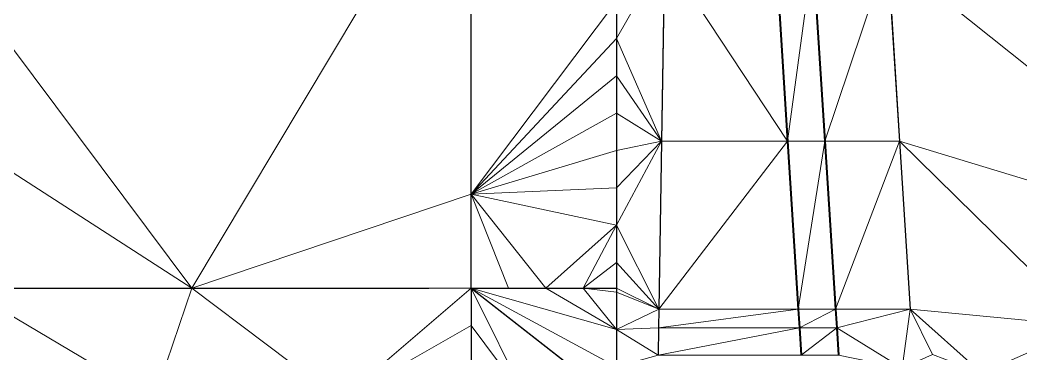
# Model space of a CAD drawing. Header units: metres. Extents: x 246428 to 246884, y 7418966 to 7419490.
# Drawn here: x 246748.03 to 246774.83, y 7419331.46 to 7419340.41 of the extents above; entities that cross this region are included whole.
import ezdxf

# ---------------------------------------------------------------- set-up
doc = ezdxf.new("R2010")
doc.units = ezdxf.units.M
doc.linetypes.add('blank name', pattern=[0])
doc.linetypes.add('HIDDEN', pattern=[9.525, 6.35, -3.175])
doc.layers.add('_12D_UNMAPPED', color=7, linetype='Continuous')
for name, color, linetype, lineweight in [('BATTER', 250, 'HIDDEN', 25), ('DRAINAGE_SWALE', 7, 'CHANNEL_DASHDOT_X4', 40), ('GRADELINES', 250, 'HIDDEN', 25)]:
    doc.layers.add(name, color=color, linetype=linetype, lineweight=lineweight)
doc.styles.get("Standard").update_dxf_attribs({"font": 'romans.shx', "width": 0.65})
doc.linetypes.add('CHANNEL_DASHDOT_X4', pattern='A,6,-1,1,-1,0.004,[">",Standard,S=4,R=0,X=0,Y=-1.7144],0.004,1,-1,6,-1,1,-1', length=20.008)

msp = doc.modelspace()

# ---------------------------------------------------------------- linework, layer by layer
at = {"layer": '_12D_UNMAPPED', "color": 3, "linetype": 'blank name', "lineweight": 0}
for points in [[(246781.209, 7419334.245, 35.421), (246771.28, 7419342.162, 35.352), (246778.851, 7419349.123, 35.783)], [(246752.637, 7419333.224, 35.67), (246746.557, 7419341.364, 35.67), (246760.122, 7419345.739, 35.67)], [(246760.122, 7419335.739, 35.67), (246752.637, 7419333.224, 35.67), (246760.122, 7419345.739, 35.67)], [(246764.017, 7419340.909, 35.592), (246760.122, 7419335.739, 35.67), (246760.122, 7419345.739, 35.67)], [(246764.017, 7419340.909, 35.592), (246765.3, 7419342.162, 35.577), (246764.017, 7419339.909, 35.592)], [(246765.3, 7419342.162, 35.577), (246765.22, 7419337.162, 35.578), (246764.017, 7419339.909, 35.592)], [(246765.3, 7419342.162, 35.577), (246768.599, 7419337.162, 34.733), (246765.22, 7419337.162, 35.578)], [(246765.3, 7419342.162, 35.577), (246768.28, 7419342.162, 34.832), (246768.599, 7419337.162, 34.733)], [(246768.599, 7419337.162, 34.733), (246768.28, 7419342.162, 34.832), (246769.28, 7419342.162, 34.852)], [(246768.599, 7419337.162, 34.733), (246769.28, 7419342.162, 34.852), (246769.599, 7419337.162, 34.753)], [(246769.599, 7419337.162, 34.753), (246769.28, 7419342.162, 34.852), (246771.28, 7419342.162, 35.352)], [(246769.599, 7419337.162, 34.753), (246771.28, 7419342.162, 35.352), (246771.599, 7419337.162, 35.253)], [(246771.28, 7419342.162, 35.352), (246781.209, 7419334.245, 35.421), (246771.599, 7419337.162, 35.253)], [(246752.637, 7419333.224, 35.67), (246746.557, 7419337.144, 35.67), (246746.557, 7419341.364, 35.67)], [(246760.122, 7419335.739, 35.67), (246764.017, 7419340.909, 35.592), (246764.017, 7419339.909, 35.592)], [(246760.122, 7419335.739, 35.67), (246764.017, 7419339.909, 35.592), (246764.017, 7419338.909, 35.592)], [(246764.017, 7419339.909, 35.592), (246765.22, 7419337.162, 35.578), (246764.017, 7419338.909, 35.592)], [(246760.122, 7419335.739, 35.67), (246764.017, 7419338.909, 35.592), (246764.017, 7419337.909, 35.592)], [(246764.017, 7419338.909, 35.592), (246765.22, 7419337.162, 35.578), (246764.017, 7419337.909, 35.592)], [(246760.122, 7419335.739, 35.67), (246764.017, 7419337.909, 35.592), (246764.017, 7419336.909, 35.592)], [(246764.017, 7419337.909, 35.592), (246765.22, 7419337.162, 35.578), (246764.017, 7419336.909, 35.592)], [(246746.557, 7419337.144, 35.67), (246752.637, 7419333.224, 35.67), (246746.557, 7419333.224, 35.67)], [(246764.017, 7419336.909, 35.592), (246765.22, 7419337.162, 35.578), (246764.017, 7419335.909, 35.592)], [(246764.017, 7419335.909, 35.592), (246765.22, 7419337.162, 35.578), (246764.017, 7419334.909, 35.592)], [(246765.22, 7419337.162, 35.578), (246765.148, 7419332.662, 35.579), (246764.017, 7419334.909, 35.592)], [(246765.148, 7419332.662, 35.579), (246768.599, 7419337.162, 34.733), (246768.885, 7419332.662, 34.645)], [(246765.148, 7419332.662, 35.579), (246765.22, 7419337.162, 35.578), (246768.599, 7419337.162, 34.733)], [(246768.885, 7419332.662, 34.645), (246768.599, 7419337.162, 34.733), (246769.599, 7419337.162, 34.753)], [(246768.885, 7419332.662, 34.645), (246769.599, 7419337.162, 34.753), (246769.885, 7419332.662, 34.665)], [(246769.885, 7419332.662, 34.665), (246769.599, 7419337.162, 34.753), (246771.599, 7419337.162, 35.253)], [(246769.885, 7419332.662, 34.665), (246771.599, 7419337.162, 35.253), (246771.885, 7419332.662, 35.165)], [(246771.599, 7419337.162, 35.253), (246776.643, 7419332.207, 35.374), (246771.885, 7419332.662, 35.165)], [(246781.209, 7419334.245, 35.421), (246776.643, 7419332.207, 35.374), (246771.599, 7419337.162, 35.253)], [(246760.122, 7419335.739, 35.67), (246764.017, 7419336.909, 35.592), (246764.017, 7419335.909, 35.592)], [(246760.122, 7419335.739, 35.67), (246764.017, 7419335.909, 35.592), (246764.017, 7419334.909, 35.592)], [(246760.122, 7419333.224, 35.67), (246752.637, 7419333.224, 35.67), (246760.122, 7419335.739, 35.67)], [(246760.122, 7419333.224, 35.67), (246760.122, 7419335.739, 35.67), (246761.122, 7419333.224, 35.65)], [(246761.122, 7419333.224, 35.65), (246760.122, 7419335.739, 35.67), (246762.122, 7419333.224, 35.63)], [(246762.122, 7419333.224, 35.63), (246760.122, 7419335.739, 35.67), (246764.017, 7419334.909, 35.592)], [(246763.122, 7419333.224, 35.61), (246762.122, 7419333.224, 35.63), (246764.017, 7419334.909, 35.592)], [(246763.122, 7419333.224, 35.61), (246764.017, 7419334.909, 35.592), (246764.017, 7419333.909, 35.592)], [(246764.017, 7419334.909, 35.592), (246765.148, 7419332.662, 35.579), (246764.017, 7419333.909, 35.592)], [(246764.017, 7419333.224, 35.592), (246763.122, 7419333.224, 35.61), (246764.017, 7419333.909, 35.592)], [(246765.148, 7419332.662, 35.579), (246764.017, 7419333.224, 35.592), (246764.017, 7419333.909, 35.592)], [(246751.617, 7419330.224, 35.64), (246746.617, 7419330.224, 35.64), (246746.557, 7419333.224, 35.67)], [(246746.557, 7419333.224, 35.67), (246752.637, 7419333.224, 35.67), (246746.557, 7419333.224, 35.67)], [(246752.637, 7419333.224, 35.67), (246751.617, 7419330.224, 35.64), (246746.557, 7419333.224, 35.67)], [(246751.617, 7419330.224, 35.64), (246752.637, 7419333.224, 35.67), (246756.617, 7419330.224, 35.64)], [(246756.617, 7419330.224, 35.64), (246752.637, 7419333.224, 35.67), (246760.122, 7419333.224, 35.67)], [(246756.617, 7419330.224, 35.64), (246760.122, 7419333.224, 35.67), (246760.122, 7419332.224, 35.66)], [(246760.122, 7419333.224, 35.67), (246760.122, 7419333.224, 35.67), (246760.122, 7419332.224, 35.66)], [(246761.617, 7419330.224, 35.64), (246760.122, 7419332.224, 35.66), (246760.122, 7419333.224, 35.67)], [(246764.017, 7419332.119, 35.61), (246760.122, 7419333.224, 35.67), (246762.122, 7419333.224, 35.63)], [(246762.122, 7419333.224, 35.63), (246760.122, 7419333.224, 35.67), (246761.122, 7419333.224, 35.65)], [(246760.122, 7419333.224, 35.67), (246760.122, 7419333.224, 35.67), (246761.122, 7419333.224, 35.65)], [(246764.017, 7419331.119, 35.626), (246760.122, 7419333.224, 35.67), (246764.017, 7419332.119, 35.61)], [(246763.965, 7419330.224, 35.64), (246761.617, 7419330.224, 35.64), (246760.122, 7419333.224, 35.67)], [(246763.965, 7419330.224, 35.64), (246760.122, 7419333.224, 35.67), (246764.017, 7419331.119, 35.626)], [(246762.122, 7419333.224, 35.63), (246763.122, 7419333.224, 35.61), (246764.017, 7419332.119, 35.61)], [(246763.122, 7419333.224, 35.61), (246764.017, 7419333.119, 35.594), (246764.017, 7419332.119, 35.61)], [(246763.122, 7419333.224, 35.61), (246764.017, 7419333.224, 35.592), (246764.017, 7419333.119, 35.594)], [(246764.017, 7419333.224, 35.592), (246765.148, 7419332.662, 35.579), (246764.017, 7419333.119, 35.594)], [(246764.017, 7419333.119, 35.594), (246765.148, 7419332.662, 35.579), (246764.017, 7419332.119, 35.61)], [(246765.148, 7419332.662, 35.579), (246765.148, 7419332.662, 35.579), (246764.017, 7419333.119, 35.594)], [(246765.148, 7419332.662, 35.579), (246765.14, 7419332.162, 35.579), (246764.017, 7419332.119, 35.61)], [(246765.14, 7419332.162, 35.579), (246765.148, 7419332.662, 35.579), (246768.885, 7419332.662, 34.645)], [(246765.14, 7419332.162, 35.579), (246768.885, 7419332.662, 34.645), (246768.917, 7419332.162, 34.635)], [(246765.148, 7419332.662, 35.579), (246765.148, 7419332.662, 35.579), (246768.885, 7419332.662, 34.645)], [(246765.148, 7419332.662, 35.579), (246768.885, 7419332.662, 34.645), (246768.885, 7419332.662, 34.645)], [(246768.917, 7419332.162, 34.635), (246768.885, 7419332.662, 34.645), (246769.885, 7419332.662, 34.665)], [(246768.885, 7419332.662, 34.645), (246769.885, 7419332.662, 34.665), (246769.885, 7419332.662, 34.665)], [(246768.885, 7419332.662, 34.645), (246768.885, 7419332.662, 34.645), (246769.885, 7419332.662, 34.665)], [(246768.917, 7419332.162, 34.635), (246769.885, 7419332.662, 34.665), (246769.917, 7419332.162, 34.655)], [(246769.917, 7419332.162, 34.655), (246769.885, 7419332.662, 34.665), (246771.885, 7419332.662, 35.165)], [(246769.885, 7419332.662, 34.665), (246769.885, 7419332.662, 34.665), (246771.885, 7419332.662, 35.165)], [(246771.669, 7419331.083, 35.316), (246769.917, 7419332.162, 34.655), (246771.885, 7419332.662, 35.165)], [(246772.486, 7419331.448, 35.325), (246771.669, 7419331.083, 35.316), (246771.885, 7419332.662, 35.165)], [(246772.486, 7419331.448, 35.325), (246772.486, 7419331.448, 35.325), (246771.885, 7419332.662, 35.165)], [(246776.643, 7419332.207, 35.374), (246773.807, 7419330.942, 35.344), (246771.885, 7419332.662, 35.165)], [(246773.807, 7419330.942, 35.344), (246772.486, 7419331.448, 35.325), (246771.885, 7419332.662, 35.165)], [(246756.617, 7419330.224, 35.64), (246760.122, 7419332.224, 35.66), (246760.122, 7419331.224, 35.65)], [(246760.122, 7419332.224, 35.66), (246761.617, 7419330.224, 35.64), (246760.122, 7419331.224, 35.65)], [(246765.14, 7419332.162, 35.579), (246765.128, 7419331.425, 35.579), (246764.017, 7419332.119, 35.61)], [(246764.017, 7419332.119, 35.61), (246765.128, 7419331.425, 35.579), (246764.017, 7419331.119, 35.626)], [(246765.128, 7419331.425, 35.579), (246765.14, 7419332.162, 35.579), (246768.917, 7419332.162, 34.635)], [(246765.128, 7419331.425, 35.579), (246768.917, 7419332.162, 34.635), (246768.964, 7419331.425, 34.62)], [(246768.964, 7419331.425, 34.62), (246768.917, 7419332.162, 34.635), (246769.917, 7419332.162, 34.655)], [(246768.964, 7419331.425, 34.62), (246769.917, 7419332.162, 34.655), (246769.964, 7419331.425, 34.64)], [(246769.917, 7419332.162, 34.655), (246771.669, 7419331.083, 35.316), (246769.964, 7419331.425, 34.64)], [(246777.865, 7419329.468, 35.404), (246773.807, 7419330.942, 35.344), (246776.643, 7419332.207, 35.374)], [(246776.643, 7419332.207, 35.374), (246773.807, 7419330.942, 35.344), (246773.807, 7419330.942, 35.344)]]:
    msp.add_3dface(points, dxfattribs=at)
at = {"layer": 'BATTER'}
for points in [[(246765.459, 7419348.855, 35.576), (246765.389, 7419347.144, 35.576), (246765.363, 7419346.029, 35.577), (246765.3, 7419342.162, 35.577), (246765.22, 7419337.162, 35.578), (246765.148, 7419332.662, 35.579), (246765.148, 7419332.662, 35.579), (246765.14, 7419332.162, 35.579), (246765.128, 7419331.425, 35.579)], [(246770.909, 7419348.659, 35.483), (246770.974, 7419347.065, 35.45), (246771.034, 7419346.029, 35.429), (246771.28, 7419342.162, 35.352), (246771.599, 7419337.162, 35.253), (246771.885, 7419332.662, 35.165)]]:
    msp.add_polyline3d(points, dxfattribs=at)
at = {"layer": 'DRAINAGE_SWALE'}
for points in [[(246767.911, 7419348.767, 34.963), (246767.974, 7419347.107, 34.93), (246768.034, 7419346.029, 34.909), (246768.28, 7419342.162, 34.832), (246768.599, 7419337.162, 34.733), (246768.885, 7419332.662, 34.645), (246768.885, 7419332.662, 34.645), (246768.917, 7419332.162, 34.635), (246768.964, 7419331.425, 34.62)], [(246768.911, 7419348.731, 34.983), (246768.974, 7419347.093, 34.95), (246769.034, 7419346.029, 34.929), (246769.28, 7419342.162, 34.852), (246769.599, 7419337.162, 34.753), (246769.885, 7419332.662, 34.665), (246769.885, 7419332.662, 34.665), (246769.917, 7419332.162, 34.655), (246769.964, 7419331.425, 34.64)]]:
    msp.add_polyline3d(points, dxfattribs=at)
at = {"layer": 'GRADELINES'}
for points in [[(246746.557, 7419347.144, 35.67), (246746.557, 7419337.144, 35.67), (246746.557, 7419333.224, 35.67), (246746.557, 7419333.224, 35.67), (246752.637, 7419333.224, 35.67), (246760.122, 7419333.224, 35.67), (246760.122, 7419333.224, 35.67), (246760.122, 7419335.739, 35.67), (246760.122, 7419345.739, 35.67), (246760.122, 7419350.014, 35.67), (246760.122, 7419350.014, 35.67), (246754.397, 7419350.014, 35.67), (246749.427, 7419350.014, 35.67), (246749.427, 7419350.014, 35.67), (246746.557, 7419347.144, 35.67)], [(246764.017, 7419340.909, 35.592), (246764.017, 7419339.909, 35.592), (246764.017, 7419338.909, 35.592), (246764.017, 7419337.909, 35.592), (246764.017, 7419336.909, 35.592), (246764.017, 7419335.909, 35.592), (246764.017, 7419334.909, 35.592), (246764.017, 7419333.909, 35.592), (246764.017, 7419333.224, 35.592)], [(246760.122, 7419333.224, 35.67), (246760.122, 7419332.224, 35.66), (246760.122, 7419331.224, 35.65), (246760.122, 7419330.224, 35.64)], [(246760.122, 7419333.224, 35.67), (246761.122, 7419333.224, 35.65), (246762.122, 7419333.224, 35.63), (246763.122, 7419333.224, 35.61), (246764.017, 7419333.224, 35.592), (246764.017, 7419333.224, 35.592), (246764.017, 7419333.224, 35.592), (246764.017, 7419333.119, 35.594), (246764.017, 7419332.119, 35.61), (246764.017, 7419331.119, 35.626), (246764.017, 7419330.224, 35.64)], [(246760.122, 7419333.224, 35.67), (246763.965, 7419330.224, 35.64)]]:
    msp.add_polyline3d(points, dxfattribs=at)

doc.saveas('drawing.dxf')
